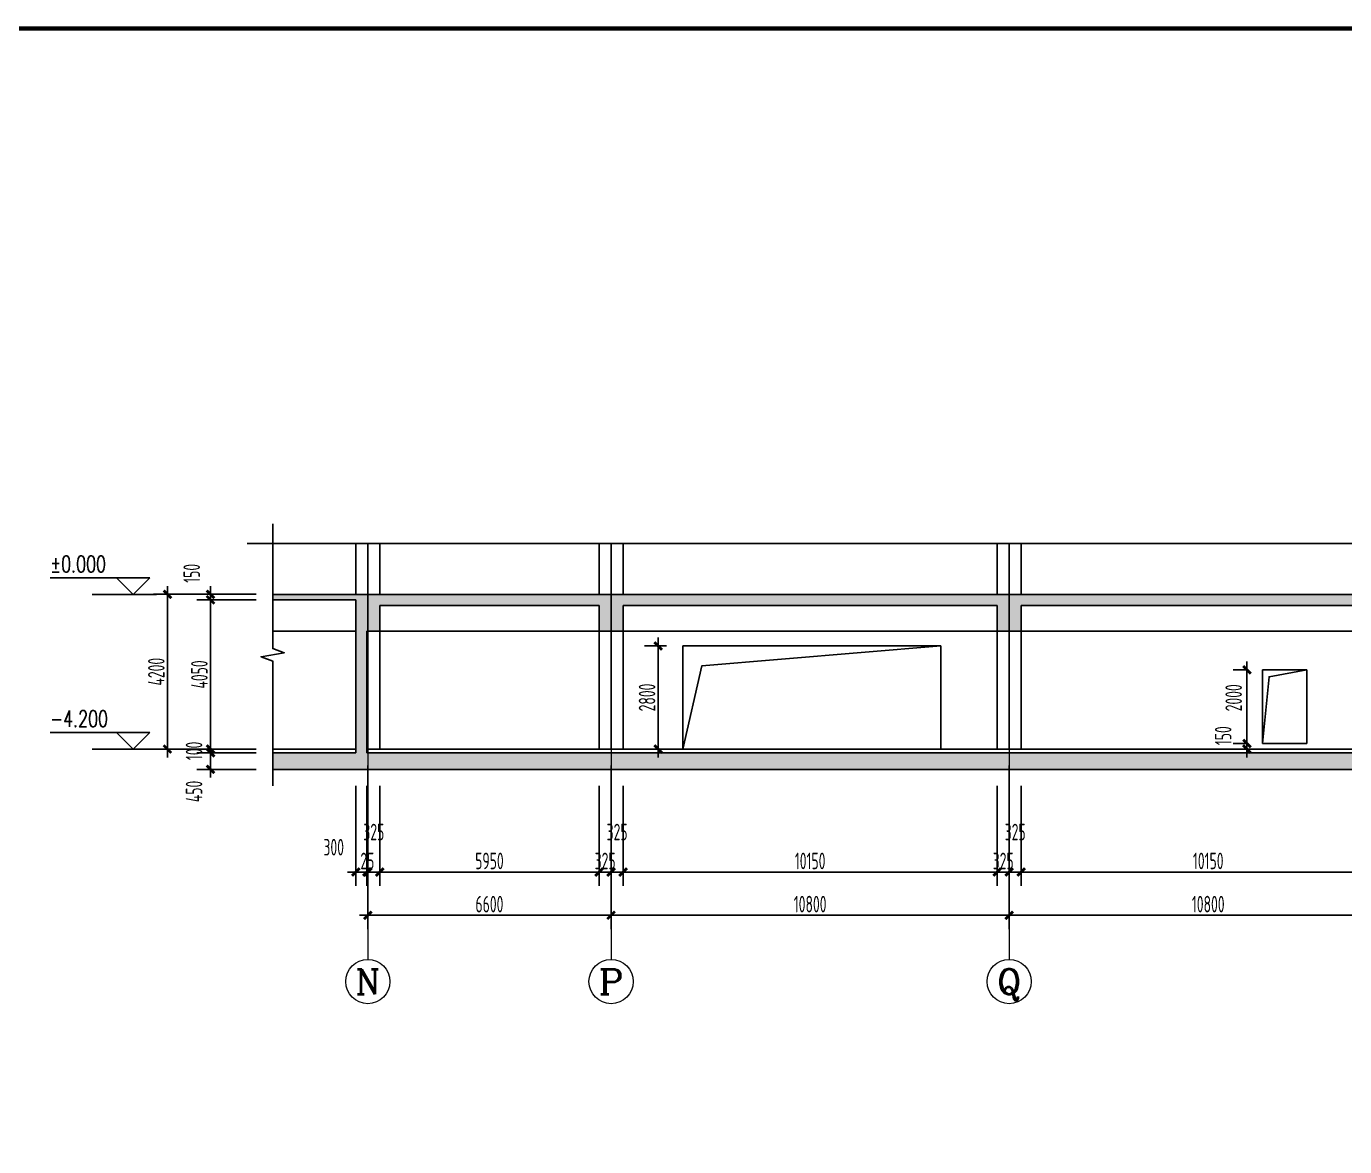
# Model space of a CAD drawing. Extents: x 1596194 to 1987057, y -212608 to 63160.
# Drawn here: x 1654048 to 1689812, y -121393 to -90988 of the extents above; entities that cross this region are included whole.
import ezdxf
from ezdxf.enums import TextEntityAlignment as Align

# ---------------------------------------------------------------- set-up
doc = ezdxf.new("R2010")
doc.units = 0
doc.header["$LTSCALE"] = 100
doc.header["$MEASUREMENT"] = 0
doc.layers.get('0').update_dxf_attribs({"linetype": 'CONTINUOUS'})
doc.layers.get('DEFPOINTS').update_dxf_attribs({"linetype": 'CONTINUOUS'})
doc.layers.add('AXIS', color=3, linetype='CONTINUOUS', lineweight=9)
for name, color, linetype in [('AXIS_TEXT', 7, 'CONTINUOUS'), ('COLUMN', 1, 'CONTINUOUS'), ('DOTE', 251, 'CONTINUOUS'), ('HA', 150, 'CONTINUOUS'), ('PUB_DIM', 3, 'CONTINUOUS'), ('PUB_TEXT', 30, 'CONTINUOUS'), ('WALL', 2, 'CONTINUOUS'), ('WINDOW', 4, 'CONTINUOUS')]:
    doc.layers.add(name, color=color, linetype=linetype)
doc.styles.add('_TCH_AXIS', font='COMPLEX.shx', dxfattribs={"width": 0.55})
doc.styles.add('_TCH_DIM', font='SIMPLEX', dxfattribs={"bigfont": 'GBCBIG'})
doc.styles.add('COMPLEX', font='COMPLEX.shx')
doc.styles.add('DIM_FONT', font='SYSZ.shx', dxfattribs={"width": 0.7, "bigfont": 'SYFS.shx'})
doc.dimstyles.new('DIMN150', dxfattribs={"dimscale": 1.5, "dimtxt": 300, "dimasz": 1, "dimexe": 250, "dimexo": 300, "dimgap": 30, "dimtad": 1, "dimdec": 0, "dimzin": 0, "dimdsep": 46, "dimtxsty": 'DIM_FONT', "dimblk": 'ARCHTICK', "dimcen": 0.09, "dimclrt": 7, "dimazin": 2, "dimtfac": 1, "dimtdec": 0, "dimtix": 1, "dimtmove": 2, "dimatfit": 3, "dimldrblk": 'DOT', "dimfxl": 0, "dimtolj": 1, "dimtzin": 0, "dimarcsym": 0})

# ---------------------------------------------------------------- blocks, each defined once
blk = doc.blocks.new('_archtick')
blk.add_line((-150, 0), (150, 0))
at = {"const_width": 50}
blk.add_lwpolyline([(-70, -70), (70, 70)], dxfattribs=at)
blk = doc.blocks.new('*D486')
at = {"layer": 'DEFPOINTS', "color": 0}
for p in [(1687162, -108453), (1687586, -108453), (1687586, -110453)]:
    blk.add_point(p, dxfattribs=at)
at = {"layer": 'PUB_DIM', "color": 0, "lineweight": -2}
for p, q in [((1687136, -108453), (1686787, -108453)), ((1687162, -110453), (1687162, -108453)), ((1687136, -110453), (1686787, -110453))]:
    blk.add_line(p, q, dxfattribs=at)
at = {"layer": 'PUB_DIM', "color": 0, "lineweight": -2, "xscale": 1.5, "yscale": 1.5, "zscale": 1.5}
for p, rotation in [((1687162, -108453), 90), ((1687162, -110453), 270)]:
    blk.add_blockref('_archtick', p, dxfattribs=dict(at, rotation=rotation))
at = {"layer": 'PUB_DIM', "color": 7, "insert": (1686802, -109211), "char_height": 450, "attachment_point": 5, "rotation": 90, "style": 'DIM_FONT'}
blk.add_mtext('\\A1;2000', dxfattribs=at)
blk = doc.blocks.new('_Dot')
at = {"color": 0, "linetype": 'ByBlock', "lineweight": -2}
blk.add_line((-0.5, 0), (-1, 0), dxfattribs=at)
at = {"color": 0, "linetype": 'ByBlock', "const_width": 0.5}
blk.add_lwpolyline([(-0.25, 0, 1), (0.25, 0, 1)], format="xyb", close=True, dxfattribs=at)
blk = doc.blocks.new('*D487')
at = {"layer": 'DEFPOINTS', "color": 0}
for p in [(1687162, -110453), (1687586, -110453), (1687586, -110603)]:
    blk.add_point(p, dxfattribs=at)
at = {"layer": 'PUB_DIM', "color": 0, "lineweight": -2}
for p, q in [((1687136, -110453), (1686787, -110453)), ((1687162, -110603), (1687162, -110453)), ((1687136, -110603), (1686787, -110603))]:
    blk.add_line(p, q, dxfattribs=at)
at = {"layer": 'PUB_DIM', "color": 0, "lineweight": -2, "xscale": 1.5, "yscale": 1.5, "zscale": 1.5}
for p, rotation in [((1687162, -110453), 90), ((1687162, -110603), 270)]:
    blk.add_blockref('_archtick', p, dxfattribs=dict(at, rotation=rotation))
at = {"layer": 'PUB_DIM', "color": 7, "insert": (1686517, -110240), "char_height": 450, "attachment_point": 5, "rotation": 90, "style": 'DIM_FONT'}
blk.add_mtext('\\A1;150', dxfattribs=at)
blk = doc.blocks.new('*D488')
at = {"layer": 'DEFPOINTS', "color": 0}
for p in [(1671189, -107803), (1671861, -107803), (1671861, -110603)]:
    blk.add_point(p, dxfattribs=at)
at = {"layer": 'PUB_DIM', "color": 0, "lineweight": -2}
for p, q in [((1671411, -107803), (1670814, -107803)), ((1671189, -110603), (1671189, -107803)), ((1671411, -110603), (1670814, -110603))]:
    blk.add_line(p, q, dxfattribs=at)
at = {"layer": 'PUB_DIM', "color": 0, "lineweight": -2, "xscale": 1.5, "yscale": 1.5, "zscale": 1.5}
for p, rotation in [((1671189, -107803), 90), ((1671189, -110603), 270)]:
    blk.add_blockref('_archtick', p, dxfattribs=dict(at, rotation=rotation))
at = {"layer": 'PUB_DIM', "color": 7, "insert": (1670887, -109203), "char_height": 450, "attachment_point": 5, "rotation": 90, "style": 'DIM_FONT'}
blk.add_mtext('\\A1;2800', dxfattribs=at)
blk = doc.blocks.new('_AXISO')
blk.add_circle((0, 0), 0.5)
at = {"layer": 'AXIS_TEXT', "style": 'COMPLEX', "width": 1.041667}
blk.add_attdef('A', text='', height=0.56, dxfattribs=at).set_placement((-0.25, -0.28), (0.25, -0.28), align=Align.FIT)
blk = doc.blocks.new('*D1185')
at = {"layer": 'DEFPOINTS', "color": 0}
for p in [(1659044, -106403), (1660730, -106403), (1660730, -106553)]:
    blk.add_point(p, dxfattribs=at)
at = {"layer": 'PUB_DIM', "color": 0, "lineweight": -2}
for p, q in [((1660280, -106403), (1658669, -106403)), ((1660280, -106553), (1658669, -106553)), ((1659044, -106553), (1659044, -106403))]:
    blk.add_line(p, q, dxfattribs=at)
at = {"layer": 'PUB_DIM', "color": 0, "lineweight": -2, "xscale": 1.5, "yscale": 1.5, "zscale": 1.5}
for p, rotation in [((1659044, -106403), 90), ((1659044, -106553), 270)]:
    blk.add_blockref('_archtick', p, dxfattribs=dict(at, rotation=rotation))
at = {"layer": 'PUB_DIM', "color": 7, "insert": (1658534, -105833), "char_height": 450, "attachment_point": 5, "rotation": 90, "style": 'DIM_FONT'}
blk.add_mtext('\\A1;150', dxfattribs=at)
blk = doc.blocks.new('*D1186')
at = {"layer": 'DEFPOINTS', "color": 0}
for p in [(1659044, -106553), (1660730, -106553), (1660730, -110603)]:
    blk.add_point(p, dxfattribs=at)
at = {"layer": 'PUB_DIM', "color": 0, "lineweight": -2}
for p, q in [((1660280, -106553), (1658669, -106553)), ((1659044, -110603), (1659044, -106553)), ((1660280, -110603), (1658669, -110603))]:
    blk.add_line(p, q, dxfattribs=at)
at = {"layer": 'PUB_DIM', "color": 0, "lineweight": -2, "xscale": 1.5, "yscale": 1.5, "zscale": 1.5}
for p, rotation in [((1659044, -106553), 90), ((1659044, -110603), 270)]:
    blk.add_blockref('_archtick', p, dxfattribs=dict(at, rotation=rotation))
at = {"layer": 'PUB_DIM', "color": 7, "insert": (1658742, -108578), "char_height": 450, "attachment_point": 5, "rotation": 90, "style": 'DIM_FONT'}
blk.add_mtext('\\A1;4050', dxfattribs=at)
blk = doc.blocks.new('*D1187')
at = {"layer": 'DEFPOINTS', "color": 0}
for p in [(1659044, -110603), (1660730, -110603), (1660730, -110703)]:
    blk.add_point(p, dxfattribs=at)
at = {"layer": 'PUB_DIM', "color": 0, "lineweight": -2}
for p, q in [((1660280, -110603), (1658669, -110603)), ((1660280, -110703), (1658669, -110703)), ((1659044, -110703), (1659044, -110603))]:
    blk.add_line(p, q, dxfattribs=at)
at = {"layer": 'PUB_DIM', "color": 0, "lineweight": -2, "xscale": 1.5, "yscale": 1.5, "zscale": 1.5}
for p, rotation in [((1659044, -110603), 90), ((1659044, -110703), 270)]:
    blk.add_blockref('_archtick', p, dxfattribs=dict(at, rotation=rotation))
at = {"layer": 'PUB_DIM', "color": 7, "insert": (1658597, -110653), "char_height": 450, "attachment_point": 5, "rotation": 90, "style": 'DIM_FONT'}
blk.add_mtext('\\A1;100', dxfattribs=at)
blk = doc.blocks.new('*D1188')
at = {"layer": 'DEFPOINTS', "color": 0}
for p in [(1659044, -110703), (1660730, -110703), (1660730, -111153)]:
    blk.add_point(p, dxfattribs=at)
at = {"layer": 'PUB_DIM', "color": 0, "lineweight": -2}
for p, q in [((1660280, -110703), (1658669, -110703)), ((1659044, -111153), (1659044, -110703)), ((1660280, -111153), (1658669, -111153))]:
    blk.add_line(p, q, dxfattribs=at)
at = {"layer": 'PUB_DIM', "color": 0, "lineweight": -2, "xscale": 1.5, "yscale": 1.5, "zscale": 1.5}
for p, rotation in [((1659044, -110703), 90), ((1659044, -111153), 270)]:
    blk.add_blockref('_archtick', p, dxfattribs=dict(at, rotation=rotation))
at = {"layer": 'PUB_DIM', "color": 7, "insert": (1658597, -111753), "char_height": 450, "attachment_point": 5, "rotation": 90, "style": 'DIM_FONT'}
blk.add_mtext('\\A1;450', dxfattribs=at)
blk = doc.blocks.new('*D1189')
at = {"layer": 'DEFPOINTS', "color": 0}
for p in [(1657875, -106403), (1660730, -106403), (1660730, -110603)]:
    blk.add_point(p, dxfattribs=at)
at = {"layer": 'PUB_DIM', "color": 0, "lineweight": -2}
for p, q in [((1660280, -106403), (1657500, -106403)), ((1657875, -110603), (1657875, -106403)), ((1660280, -110603), (1657500, -110603))]:
    blk.add_line(p, q, dxfattribs=at)
at = {"layer": 'PUB_DIM', "color": 0, "lineweight": -2, "xscale": 1.5, "yscale": 1.5, "zscale": 1.5}
for p, rotation in [((1657875, -106403), 90), ((1657875, -110603), 270)]:
    blk.add_blockref('_archtick', p, dxfattribs=dict(at, rotation=rotation))
at = {"layer": 'PUB_DIM', "color": 7, "insert": (1657573, -108503), "char_height": 450, "attachment_point": 5, "rotation": 90, "style": 'DIM_FONT'}
blk.add_mtext('\\A1;4200', dxfattribs=at)
blk = doc.blocks.new('*D1193')
at = {"layer": 'DEFPOINTS', "color": 0}
for p in [(1663311, -110603), (1669911, -110603), (1669911, -115113)]:
    blk.add_point(p, dxfattribs=at)
at = {"layer": 'PUB_DIM', "color": 0, "lineweight": -2}
for p, q in [((1663311, -111053), (1663311, -115488)), ((1669911, -111053), (1669911, -115488)), ((1663311, -115113), (1669911, -115113))]:
    blk.add_line(p, q, dxfattribs=at)
at = {"layer": 'PUB_DIM', "color": 0, "lineweight": -2, "xscale": 1.5, "yscale": 1.5, "zscale": 1.5, "rotation": 180}
blk.add_blockref('_archtick', (1663311, -115113), dxfattribs=at)
at = {"layer": 'PUB_DIM', "color": 0, "lineweight": -2, "xscale": 1.5, "yscale": 1.5, "zscale": 1.5}
blk.add_blockref('_archtick', (1669911, -115113), dxfattribs=at)
at = {"layer": 'PUB_DIM', "color": 7, "insert": (1666611, -114811), "char_height": 450, "attachment_point": 5, "style": 'DIM_FONT'}
blk.add_mtext('\\A1;6600', dxfattribs=at)
blk = doc.blocks.new('*D1194')
at = {"layer": 'DEFPOINTS', "color": 0}
for p in [(1669911, -110603), (1680711, -110603), (1680711, -115113)]:
    blk.add_point(p, dxfattribs=at)
at = {"layer": 'PUB_DIM', "color": 0, "lineweight": -2}
for p, q in [((1669911, -111053), (1669911, -115488)), ((1680711, -111053), (1680711, -115488)), ((1669911, -115113), (1680711, -115113))]:
    blk.add_line(p, q, dxfattribs=at)
at = {"layer": 'PUB_DIM', "color": 0, "lineweight": -2, "xscale": 1.5, "yscale": 1.5, "zscale": 1.5, "rotation": 180}
blk.add_blockref('_archtick', (1669911, -115113), dxfattribs=at)
at = {"layer": 'PUB_DIM', "color": 0, "lineweight": -2, "xscale": 1.5, "yscale": 1.5, "zscale": 1.5}
blk.add_blockref('_archtick', (1680711, -115113), dxfattribs=at)
at = {"layer": 'PUB_DIM', "color": 7, "insert": (1675311, -114811), "char_height": 450, "attachment_point": 5, "style": 'DIM_FONT'}
blk.add_mtext('\\A1;10800', dxfattribs=at)
blk = doc.blocks.new('*D1195')
at = {"layer": 'DEFPOINTS', "color": 0}
for p in [(1680711, -110603), (1691511, -110603), (1691511, -115113)]:
    blk.add_point(p, dxfattribs=at)
at = {"layer": 'PUB_DIM', "color": 0, "lineweight": -2}
for p, q in [((1680711, -111053), (1680711, -115488)), ((1691511, -111053), (1691511, -115488)), ((1680711, -115113), (1691511, -115113))]:
    blk.add_line(p, q, dxfattribs=at)
at = {"layer": 'PUB_DIM', "color": 0, "lineweight": -2, "xscale": 1.5, "yscale": 1.5, "zscale": 1.5, "rotation": 180}
blk.add_blockref('_archtick', (1680711, -115113), dxfattribs=at)
at = {"layer": 'PUB_DIM', "color": 0, "lineweight": -2, "xscale": 1.5, "yscale": 1.5, "zscale": 1.5}
blk.add_blockref('_archtick', (1691511, -115113), dxfattribs=at)
at = {"layer": 'PUB_DIM', "color": 7, "insert": (1686111, -114811), "char_height": 450, "attachment_point": 5, "style": 'DIM_FONT'}
blk.add_mtext('\\A1;10800', dxfattribs=at)
blk = doc.blocks.new('*D1217')
at = {"layer": 'DEFPOINTS', "color": 0}
for p in [(1681036, -111153), (1691186, -111153), (1691186, -113941)]:
    blk.add_point(p, dxfattribs=at)
at = {"layer": 'PUB_DIM', "color": 0, "lineweight": -2}
for p, q in [((1681036, -111603), (1681036, -114316)), ((1691186, -111603), (1691186, -114316)), ((1681036, -113941), (1691186, -113941))]:
    blk.add_line(p, q, dxfattribs=at)
at = {"layer": 'PUB_DIM', "color": 0, "lineweight": -2, "xscale": 1.5, "yscale": 1.5, "zscale": 1.5, "rotation": 180}
blk.add_blockref('_archtick', (1681036, -113941), dxfattribs=at)
at = {"layer": 'PUB_DIM', "color": 0, "lineweight": -2, "xscale": 1.5, "yscale": 1.5, "zscale": 1.5}
blk.add_blockref('_archtick', (1691186, -113941), dxfattribs=at)
at = {"layer": 'PUB_DIM', "color": 7, "insert": (1686111, -113639), "char_height": 450, "attachment_point": 5, "style": 'DIM_FONT'}
blk.add_mtext('\\A1;10150', dxfattribs=at)
blk = doc.blocks.new('*D1218')
at = {"layer": 'DEFPOINTS', "color": 0}
for p in [(1680711, -111153), (1681036, -111153), (1681036, -113941)]:
    blk.add_point(p, dxfattribs=at)
at = {"layer": 'PUB_DIM', "color": 0, "lineweight": -2}
for p, q in [((1680711, -111603), (1680711, -114316)), ((1681036, -111603), (1681036, -114316)), ((1680711, -113941), (1681036, -113941))]:
    blk.add_line(p, q, dxfattribs=at)
at = {"layer": 'PUB_DIM', "color": 0, "lineweight": -2, "xscale": 1.5, "yscale": 1.5, "zscale": 1.5, "rotation": 180}
blk.add_blockref('_archtick', (1680711, -113941), dxfattribs=at)
at = {"layer": 'PUB_DIM', "color": 0, "lineweight": -2, "xscale": 1.5, "yscale": 1.5, "zscale": 1.5}
blk.add_blockref('_archtick', (1681036, -113941), dxfattribs=at)
at = {"layer": 'PUB_DIM', "color": 7, "insert": (1680874, -112854), "char_height": 450, "attachment_point": 5, "style": 'DIM_FONT'}
blk.add_mtext('\\A1;325', dxfattribs=at)
blk = doc.blocks.new('*D1219')
at = {"layer": 'DEFPOINTS', "color": 0}
for p in [(1680386, -111153), (1680711, -111153), (1680711, -113941)]:
    blk.add_point(p, dxfattribs=at)
at = {"layer": 'PUB_DIM', "color": 0, "lineweight": -2}
for p, q in [((1680386, -111603), (1680386, -114316)), ((1680711, -111603), (1680711, -114316)), ((1680386, -113941), (1680385, -113941)), ((1680386, -113941), (1680711, -113941)), ((1680711, -113941), (1680713, -113941))]:
    blk.add_line(p, q, dxfattribs=at)
at = {"layer": 'PUB_DIM', "color": 0, "lineweight": -2, "xscale": 1.5, "yscale": 1.5, "zscale": 1.5}
blk.add_blockref('_archtick', (1680386, -113941), dxfattribs=at)
at = {"layer": 'PUB_DIM', "color": 0, "lineweight": -2, "xscale": 1.5, "yscale": 1.5, "zscale": 1.5, "rotation": 180}
blk.add_blockref('_archtick', (1680711, -113941), dxfattribs=at)
at = {"layer": 'PUB_DIM', "color": 7, "insert": (1680549, -113639), "char_height": 450, "attachment_point": 5, "style": 'DIM_FONT'}
blk.add_mtext('\\A1;325', dxfattribs=at)
blk = doc.blocks.new('*D1220')
at = {"layer": 'DEFPOINTS', "color": 0}
for p in [(1670236, -111153), (1680386, -111153), (1680386, -113941)]:
    blk.add_point(p, dxfattribs=at)
at = {"layer": 'PUB_DIM', "color": 0, "lineweight": -2}
for p, q in [((1670236, -111603), (1670236, -114316)), ((1680386, -111603), (1680386, -114316)), ((1670236, -113941), (1680386, -113941))]:
    blk.add_line(p, q, dxfattribs=at)
at = {"layer": 'PUB_DIM', "color": 0, "lineweight": -2, "xscale": 1.5, "yscale": 1.5, "zscale": 1.5, "rotation": 180}
blk.add_blockref('_archtick', (1670236, -113941), dxfattribs=at)
at = {"layer": 'PUB_DIM', "color": 0, "lineweight": -2, "xscale": 1.5, "yscale": 1.5, "zscale": 1.5}
blk.add_blockref('_archtick', (1680386, -113941), dxfattribs=at)
at = {"layer": 'PUB_DIM', "color": 7, "insert": (1675311, -113639), "char_height": 450, "attachment_point": 5, "style": 'DIM_FONT'}
blk.add_mtext('\\A1;10150', dxfattribs=at)
blk = doc.blocks.new('*D1221')
at = {"layer": 'DEFPOINTS', "color": 0}
for p in [(1669911, -111153), (1670236, -111153), (1670236, -113941)]:
    blk.add_point(p, dxfattribs=at)
at = {"layer": 'PUB_DIM', "color": 0, "lineweight": -2}
for p, q in [((1669911, -111603), (1669911, -114316)), ((1670236, -111603), (1670236, -114316)), ((1669911, -113941), (1670236, -113941))]:
    blk.add_line(p, q, dxfattribs=at)
at = {"layer": 'PUB_DIM', "color": 0, "lineweight": -2, "xscale": 1.5, "yscale": 1.5, "zscale": 1.5, "rotation": 180}
blk.add_blockref('_archtick', (1669911, -113941), dxfattribs=at)
at = {"layer": 'PUB_DIM', "color": 0, "lineweight": -2, "xscale": 1.5, "yscale": 1.5, "zscale": 1.5}
blk.add_blockref('_archtick', (1670236, -113941), dxfattribs=at)
at = {"layer": 'PUB_DIM', "color": 7, "insert": (1670074, -112854), "char_height": 450, "attachment_point": 5, "style": 'DIM_FONT'}
blk.add_mtext('\\A1;325', dxfattribs=at)
blk = doc.blocks.new('*D1222')
at = {"layer": 'DEFPOINTS', "color": 0}
for p in [(1669586, -111153), (1669911, -111153), (1669911, -113941)]:
    blk.add_point(p, dxfattribs=at)
at = {"layer": 'PUB_DIM', "color": 0, "lineweight": -2}
for p, q in [((1669586, -111603), (1669586, -114316)), ((1669911, -111603), (1669911, -114316)), ((1669586, -113941), (1669585, -113941)), ((1669586, -113941), (1669911, -113941)), ((1669911, -113941), (1669913, -113941))]:
    blk.add_line(p, q, dxfattribs=at)
at = {"layer": 'PUB_DIM', "color": 0, "lineweight": -2, "xscale": 1.5, "yscale": 1.5, "zscale": 1.5}
blk.add_blockref('_archtick', (1669586, -113941), dxfattribs=at)
at = {"layer": 'PUB_DIM', "color": 0, "lineweight": -2, "xscale": 1.5, "yscale": 1.5, "zscale": 1.5, "rotation": 180}
blk.add_blockref('_archtick', (1669911, -113941), dxfattribs=at)
at = {"layer": 'PUB_DIM', "color": 7, "insert": (1669749, -113639), "char_height": 450, "attachment_point": 5, "style": 'DIM_FONT'}
blk.add_mtext('\\A1;325', dxfattribs=at)
blk = doc.blocks.new('*D1223')
at = {"layer": 'DEFPOINTS', "color": 0}
for p in [(1663636, -111153), (1669586, -111153), (1669586, -113941)]:
    blk.add_point(p, dxfattribs=at)
at = {"layer": 'PUB_DIM', "color": 0, "lineweight": -2}
for p, q in [((1663636, -111603), (1663636, -114316)), ((1669586, -111603), (1669586, -114316)), ((1663636, -113941), (1669586, -113941))]:
    blk.add_line(p, q, dxfattribs=at)
at = {"layer": 'PUB_DIM', "color": 0, "lineweight": -2, "xscale": 1.5, "yscale": 1.5, "zscale": 1.5, "rotation": 180}
blk.add_blockref('_archtick', (1663636, -113941), dxfattribs=at)
at = {"layer": 'PUB_DIM', "color": 0, "lineweight": -2, "xscale": 1.5, "yscale": 1.5, "zscale": 1.5}
blk.add_blockref('_archtick', (1669586, -113941), dxfattribs=at)
at = {"layer": 'PUB_DIM', "color": 7, "insert": (1666611, -113639), "char_height": 450, "attachment_point": 5, "style": 'DIM_FONT'}
blk.add_mtext('\\A1;5950', dxfattribs=at)
blk = doc.blocks.new('*D1224')
at = {"layer": 'DEFPOINTS', "color": 0}
for p in [(1663311, -111153), (1663636, -111153), (1663636, -113941)]:
    blk.add_point(p, dxfattribs=at)
at = {"layer": 'PUB_DIM', "color": 0, "lineweight": -2}
for p, q in [((1663311, -111603), (1663311, -114316)), ((1663636, -111603), (1663636, -114316)), ((1663311, -113941), (1663636, -113941))]:
    blk.add_line(p, q, dxfattribs=at)
at = {"layer": 'PUB_DIM', "color": 0, "lineweight": -2, "xscale": 1.5, "yscale": 1.5, "zscale": 1.5, "rotation": 180}
blk.add_blockref('_archtick', (1663311, -113941), dxfattribs=at)
at = {"layer": 'PUB_DIM', "color": 0, "lineweight": -2, "xscale": 1.5, "yscale": 1.5, "zscale": 1.5}
blk.add_blockref('_archtick', (1663636, -113941), dxfattribs=at)
at = {"layer": 'PUB_DIM', "color": 7, "insert": (1663474, -112854), "char_height": 450, "attachment_point": 5, "style": 'DIM_FONT'}
blk.add_mtext('\\A1;325', dxfattribs=at)
blk = doc.blocks.new('*D1225')
at = {"layer": 'DEFPOINTS', "color": 0}
for p in [(1663286, -111153), (1663311, -111153), (1663311, -113941)]:
    blk.add_point(p, dxfattribs=at)
at = {"layer": 'PUB_DIM', "color": 0, "lineweight": -2}
for p, q in [((1663286, -111603), (1663286, -114316)), ((1663311, -111603), (1663311, -114316)), ((1663286, -113941), (1663285, -113941)), ((1663286, -113941), (1663311, -113941)), ((1663311, -113941), (1663313, -113941))]:
    blk.add_line(p, q, dxfattribs=at)
at = {"layer": 'PUB_DIM', "color": 0, "lineweight": -2, "xscale": 1.5, "yscale": 1.5, "zscale": 1.5}
blk.add_blockref('_archtick', (1663286, -113941), dxfattribs=at)
at = {"layer": 'PUB_DIM', "color": 0, "lineweight": -2, "xscale": 1.5, "yscale": 1.5, "zscale": 1.5, "rotation": 180}
blk.add_blockref('_archtick', (1663311, -113941), dxfattribs=at)
at = {"layer": 'PUB_DIM', "color": 7, "insert": (1663299, -113639), "char_height": 450, "attachment_point": 5, "style": 'DIM_FONT'}
blk.add_mtext('\\A1;25', dxfattribs=at)
blk = doc.blocks.new('*D1226')
at = {"layer": 'DEFPOINTS', "color": 0}
for p in [(1662986, -111153), (1663286, -111153), (1663286, -113941)]:
    blk.add_point(p, dxfattribs=at)
at = {"layer": 'PUB_DIM', "color": 0, "lineweight": -2}
for p, q in [((1662986, -111603), (1662986, -114316)), ((1663286, -111603), (1663286, -114316)), ((1662986, -113941), (1663286, -113941))]:
    blk.add_line(p, q, dxfattribs=at)
at = {"layer": 'PUB_DIM', "color": 0, "lineweight": -2, "xscale": 1.5, "yscale": 1.5, "zscale": 1.5, "rotation": 180}
blk.add_blockref('_archtick', (1662986, -113941), dxfattribs=at)
at = {"layer": 'PUB_DIM', "color": 0, "lineweight": -2, "xscale": 1.5, "yscale": 1.5, "zscale": 1.5}
blk.add_blockref('_archtick', (1663286, -113941), dxfattribs=at)
at = {"layer": 'PUB_DIM', "color": 7, "insert": (1662386, -113266), "char_height": 450, "attachment_point": 5, "style": 'DIM_FONT'}
blk.add_mtext('\\A1;300', dxfattribs=at)

msp = doc.modelspace()

# ---------------------------------------------------------------- hatches: boundary and pattern name
at = {"layer": 'HA'}
h = msp.add_hatch(dxfattribs=at)
h.set_pattern_fill('钢筋混凝土', color=256, scale=150, style=0)
h.set_pattern_definition([(45, (0, 0), (-265.16504, 265.16504), []), (50, (0, 0), (1075.89027, -94.1282), [112.5, -1237.5]), (355, (0, 0), (-208.127, 1128.2882), [90, -990]), (100.4514, (89.7, -7.8), (867.7641, 1034.1593), [95.6103, -1051.7132]), (46.1842, (0, 300), (1600.8616, -248.2785), [168.75, -1856.25]), (96.6356, (133.4, 279.3), (1401.994, 1461.1768), [143.4154, -1577.5695]), (351.1842, (0, 300), (1401.9929, 1461.1779), [135, -1485]), (21, (150, 225), (895.3606, -603.92834), [112.5, -1237.5]), (326, (150, 225), (364.973, 1087.7251), [90, -990]), (71.4514, (224.6, 174.7), (1260.33394, 483.79575), [95.6103, -1051.7132]), (37.5, (0, 0), (18.23978, 499.34078), [0, -978, 0, -1005, 0, -993.75]), (7.5, (0, 0), (394.6043, 591.61757), [0, -573, 0, -955.5, 0, -378.75]), (327.5, (-334.5, 0), (800.73365, -33.83231), [0, -375, 0, -1170, 0, -1552.5]), (317.5, (-484.5, 0), (874.77925, 150.15747), [0, -487.5, 0, -777, 0, -1102.5])])
h.paths.add_polyline_path([(1727311.155, -106403.471), (1662986.155, -106403.471), (1660730.314, -106403.471), (1660730.314, -106553.471), (1662986.155, -106553.471), (1662986.155, -107403.471), (1662986.155, -110703.471), (1660730.314, -110703.471), (1660730.314, -111153.471), (1662986.155, -111153.471), (1727811.155, -111153.471), (1727811.155, -110703.471), (1727311.155, -110703.471)])
h.paths.add_polyline_path([(1691836.155, -106703.471), (1701986.155, -106703.471), (1701986.155, -107403.471), (1702636.155, -107403.471), (1702636.155, -106703.471), (1712886.155, -106703.471), (1712886.155, -107403.471), (1713536.155, -107403.471), (1713536.155, -106703.471), (1719686.155, -106703.471), (1719686.155, -107403.471), (1720336.155, -107403.471), (1720336.155, -106703.471), (1727011.155, -106703.471), (1727011.155, -110703.471), (1663286.155, -110703.471), (1663286.155, -107403.471), (1663636.155, -107403.471), (1663636.155, -106703.471), (1669586.155, -106703.471), (1669586.155, -107403.471), (1670236.155, -107403.471), (1670236.155, -106703.471), (1680386.155, -106703.471), (1680386.155, -107403.471), (1681036.155, -107403.471), (1681036.155, -106703.471), (1691186.155, -106703.471), (1691186.155, -107403.471), (1691836.155, -107403.471)], flags=16)

# ---------------------------------------------------------------- linework, layer by layer
at = {"color": 50, "linetype": 'Continuous', "const_width": 120}
msp.add_lwpolyline([(1843468.163, -212548.112), (1625068.163, -212548.112), (1625068.163, -91048.112), (1843468.163, -91048.112)], close=True, dxfattribs=at)
at = {"layer": 'AXIS'}
for p, q in [((1663311.155, -110313.471), (1663311.155, -116313.471)), ((1669911.155, -110313.471), (1669911.155, -116313.471)), ((1680711.155, -110313.471), (1680711.155, -116313.471))]:
    msp.add_line(p, q, dxfattribs=at)
at = {"layer": 'COLUMN'}
for p, q in [((1662986.155, -106403.471), (1662986.155, -105019.584)), ((1663636.155, -106403.471), (1663636.155, -105019.584)), ((1669586.155, -106403.471), (1669586.155, -105019.584)), ((1670236.155, -106403.471), (1670236.155, -105019.584)), ((1680386.155, -106403.471), (1680386.155, -105019.584)), ((1681036.155, -106403.471), (1681036.155, -105019.584)), ((1663636.155, -107403.471), (1663636.155, -110603.471)), ((1669586.155, -107403.471), (1669586.155, -110603.471)), ((1670236.155, -107403.471), (1670236.155, -110603.471)), ((1680386.155, -107403.471), (1680386.155, -110603.471)), ((1681036.155, -107403.471), (1681036.155, -110603.471))]:
    msp.add_line(p, q, dxfattribs=at)
at = {"layer": 'DOTE'}
for p, q in [((1663311.155, -105019.584), (1663311.155, -110603.471)), ((1669911.155, -105019.584), (1669911.155, -110603.471)), ((1680711.155, -105019.584), (1680711.155, -110603.471))]:
    msp.add_line(p, q, dxfattribs=at)
at = {"layer": 'HA'}
msp.add_lwpolyline([(1660730.314, -111603.471), (1660730.314, -108213.845), (1660415.314, -108099.194), (1661045.314, -107988.108), (1660730.314, -107876.345), (1660730.314, -104486.718)], dxfattribs=at)
at = {"layer": 'PUB_DIM'}
for p, q in [((1657395.917, -105953.471), (1654695.917, -105953.471)), ((1656945.917, -106403.471), (1656495.917, -105953.471)), ((1656945.917, -106403.471), (1657395.917, -105953.471)), ((1657574.824, -106403.471), (1655828.973, -106403.471)), ((1657395.917, -110153.471), (1654695.917, -110153.471)), ((1656945.917, -110603.471), (1656495.917, -110153.471)), ((1656945.917, -110603.471), (1657395.917, -110153.471)), ((1657574.824, -110603.471), (1655828.973, -110603.471))]:
    msp.add_line(p, q, dxfattribs=at)
msp.add_lwpolyline([(1660037.205, -105019.584), (1694335.61, -105019.584), (1694450.26, -104704.584), (1694561.346, -105334.584), (1694673.11, -105019.584), (1728971.515, -105019.584)], dxfattribs=at)
at = {"layer": 'WALL'}
for p, q in [((1662986.155, -106403.471), (1660730.314, -106403.471)), ((1662986.155, -106553.471), (1660730.314, -106553.471)), ((1662986.155, -106403.471), (1727311.155, -106403.471)), ((1662986.155, -106553.471), (1662986.155, -107403.471)), ((1663636.155, -106703.471), (1669586.155, -106703.471)), ((1663636.155, -107403.471), (1663636.155, -106703.471)), ((1669586.155, -106703.471), (1669586.155, -107403.471)), ((1670236.155, -106703.471), (1680386.155, -106703.471)), ((1670236.155, -107403.471), (1670236.155, -106703.471)), ((1680386.155, -106703.471), (1680386.155, -107403.471)), ((1681036.155, -106703.471), (1691186.155, -106703.471)), ((1681036.155, -107403.471), (1681036.155, -106703.471)), ((1662986.155, -107403.471), (1662986.155, -110703.471)), ((1663286.155, -107403.471), (1663286.155, -110703.471)), ((1663286.155, -107403.471), (1663636.155, -107403.471)), ((1669586.155, -107403.471), (1670236.155, -107403.471)), ((1680386.155, -107403.471), (1681036.155, -107403.471)), ((1662986.155, -110703.471), (1660730.314, -110703.471)), ((1663286.155, -110703.471), (1727011.155, -110703.471)), ((1662986.155, -111153.471), (1660730.314, -111153.471)), ((1662986.155, -111153.471), (1727811.155, -111153.471))]:
    msp.add_line(p, q, dxfattribs=at)
at = {"layer": 'WINDOW'}
for p, q in [((1662986.155, -107403.471), (1660730.314, -107403.471)), ((1663636.155, -107403.471), (1726661.155, -107403.471)), ((1671861.155, -107803.471), (1678861.155, -107803.471)), ((1671861.155, -107803.471), (1671861.155, -110603.471)), ((1678861.155, -107803.471), (1678861.155, -110603.471)), ((1687586.155, -108453.471), (1687586.155, -110453.471)), ((1687586.155, -108453.471), (1688786.155, -108453.471)), ((1688786.155, -108453.471), (1688786.155, -110453.471)), ((1687586.155, -110453.471), (1688786.155, -110453.471)), ((1660730.314, -110603.471), (1662986.155, -110603.471)), ((1663286.155, -110603.471), (1727011.155, -110603.471))]:
    msp.add_line(p, q, dxfattribs=at)
for points in [[(1671861.155, -110603.471), (1672368.94, -108344.031), (1678861.155, -107803.471)], [(1687586.155, -110453.471), (1687760.511, -108642.116), (1688786.155, -108453.471)]]:
    msp.add_lwpolyline(points, dxfattribs=at)

# ---------------------------------------------------------------- block references
at = {"layer": 'AXIS'}
ref = msp.add_blockref('_AXISO', (1663311.155, -116913.471), dxfattribs=dict(at, xscale=1200, yscale=1200, zscale=1200))
ref.add_attrib('A', 'N', dxfattribs={"layer": 'AXIS_TEXT', "height": 678.823, "style": '_TCH_AXIS', "width": 1.105263}).set_placement((1662971.743, -117252.883), (1663650.566, -117252.883), align=Align.FIT)
ref = msp.add_blockref('_AXISO', (1669911.155, -116913.471), dxfattribs=dict(at, xscale=1200, yscale=1200, zscale=1200))
ref.add_attrib('A', 'P', dxfattribs={"layer": 'AXIS_TEXT', "height": 678.823, "style": '_TCH_AXIS', "width": 1.235294}).set_placement((1669571.743, -117252.883), (1670250.566, -117252.883), align=Align.FIT)
ref = msp.add_blockref('_AXISO', (1680711.155, -116913.471), dxfattribs=dict(at, xscale=1200, yscale=1200, zscale=1200))
ref.add_attrib('A', 'Q', dxfattribs={"layer": 'AXIS_TEXT', "height": 678.823, "style": '_TCH_AXIS', "width": 1.3125}).set_placement((1680371.743, -117252.883), (1681050.566, -117252.883), align=Align.FIT)

# ---------------------------------------------------------------- texts
at = {"layer": 'PUB_TEXT', "style": '_TCH_DIM', "width": 0.705882}
for s, p in [('%%P0.000', (1654695.917, -105803.471)), ('-4.200', (1654695.917, -110003.471))]:
    msp.add_text(s, height=446.25, dxfattribs=at).set_placement(p)

# ---------------------------------------------------------------- dimensions: what is measured, and where the dimension line sits
at = {"layer": 'PUB_DIM'}
for base, p1, p2, angle, picture, middle in [((1659043.969, -106403.471), (1660730.314, -106553.471), (1660730.314, -106403.471), 90, '*D1185', (1658533.582, -105833.471)), ((1687162.023, -108453.471), (1687586.155, -110453.471), (1687586.155, -108453.471), 90, '*D486', (1686802.023, -109211.318)), ((1687162.023, -110453.471), (1687586.155, -110603.471), (1687586.155, -110453.471), 90, '*D487', (1686517.023, -110240.2)), ((1659043.969, -110603.471), (1660730.314, -110703.471), (1660730.314, -110603.471), 90, '*D1187', (1658596.671, -110653.471)), ((1659043.969, -110703.471), (1660730.314, -111153.471), (1660730.314, -110703.471), 90, '*D1188', (1658596.671, -111753.471)), ((1663286.155, -113941.326), (1662986.155, -111153.471), (1663286.155, -111153.471), 0, '*D1226', (1662386.155, -113266.326)), ((1663636.155, -113941.326), (1663311.155, -111153.471), (1663636.155, -111153.471), 0, '*D1224', (1663473.655, -112853.826)), ((1670236.155, -113941.326), (1669911.155, -111153.471), (1670236.155, -111153.471), 0, '*D1221', (1670073.655, -112853.826)), ((1681036.155, -113941.326), (1680711.155, -111153.471), (1681036.155, -111153.471), 0, '*D1218', (1680873.655, -112853.826))]:
    dim = msp.add_linear_dim(base=base, p1=p1, p2=p2, angle=angle, dimstyle='DIMN150', dxfattribs=at)
    dim.commit()
    dim.dimension.update_dxf_attribs({"geometry": picture, "text_midpoint": middle, "dimtype": 129})
for p1, p2, distance, picture, middle in [((1660730.314, -110603.471), (1660730.314, -106403.471), 2855.489, '*D1189', (1657572.682, -108503.471)), ((1660730.314, -110603.471), (1660730.314, -106553.471), 1686.345, '*D1186', (1658741.826, -108578.471)), ((1671861.155, -110603.471), (1671861.155, -107803.471), 672.202, '*D488', (1670886.809, -109203.471)), ((1663311.155, -110603.471), (1669911.155, -110603.471), -4509.456, '*D1193', (1666611.155, -114810.784)), ((1669911.155, -110603.471), (1680711.155, -110603.471), -4509.456, '*D1194', (1675311.155, -114810.784)), ((1680711.155, -110603.471), (1691511.155, -110603.471), -4509.456, '*D1195', (1686111.155, -114810.784)), ((1663286.155, -111153.471), (1663311.155, -111153.471), -2787.855, '*D1225', (1663298.655, -113639.183)), ((1663636.155, -111153.471), (1669586.155, -111153.471), -2787.855, '*D1223', (1666611.155, -113639.183)), ((1669586.155, -111153.471), (1669911.155, -111153.471), -2787.855, '*D1222', (1669748.655, -113639.183)), ((1670236.155, -111153.471), (1680386.155, -111153.471), -2787.855, '*D1220', (1675311.155, -113639.183)), ((1680386.155, -111153.471), (1680711.155, -111153.471), -2787.855, '*D1219', (1680548.655, -113639.183)), ((1681036.155, -111153.471), (1691186.155, -111153.471), -2787.855, '*D1217', (1686111.155, -113639.183))]:
    dim = msp.add_aligned_dim(p1=p1, p2=p2, distance=distance, dimstyle='DIMN150', dxfattribs=at)
    dim.commit()
    dim.dimension.update_dxf_attribs({"geometry": picture, "text_midpoint": middle})

doc.saveas('drawing.dxf')
